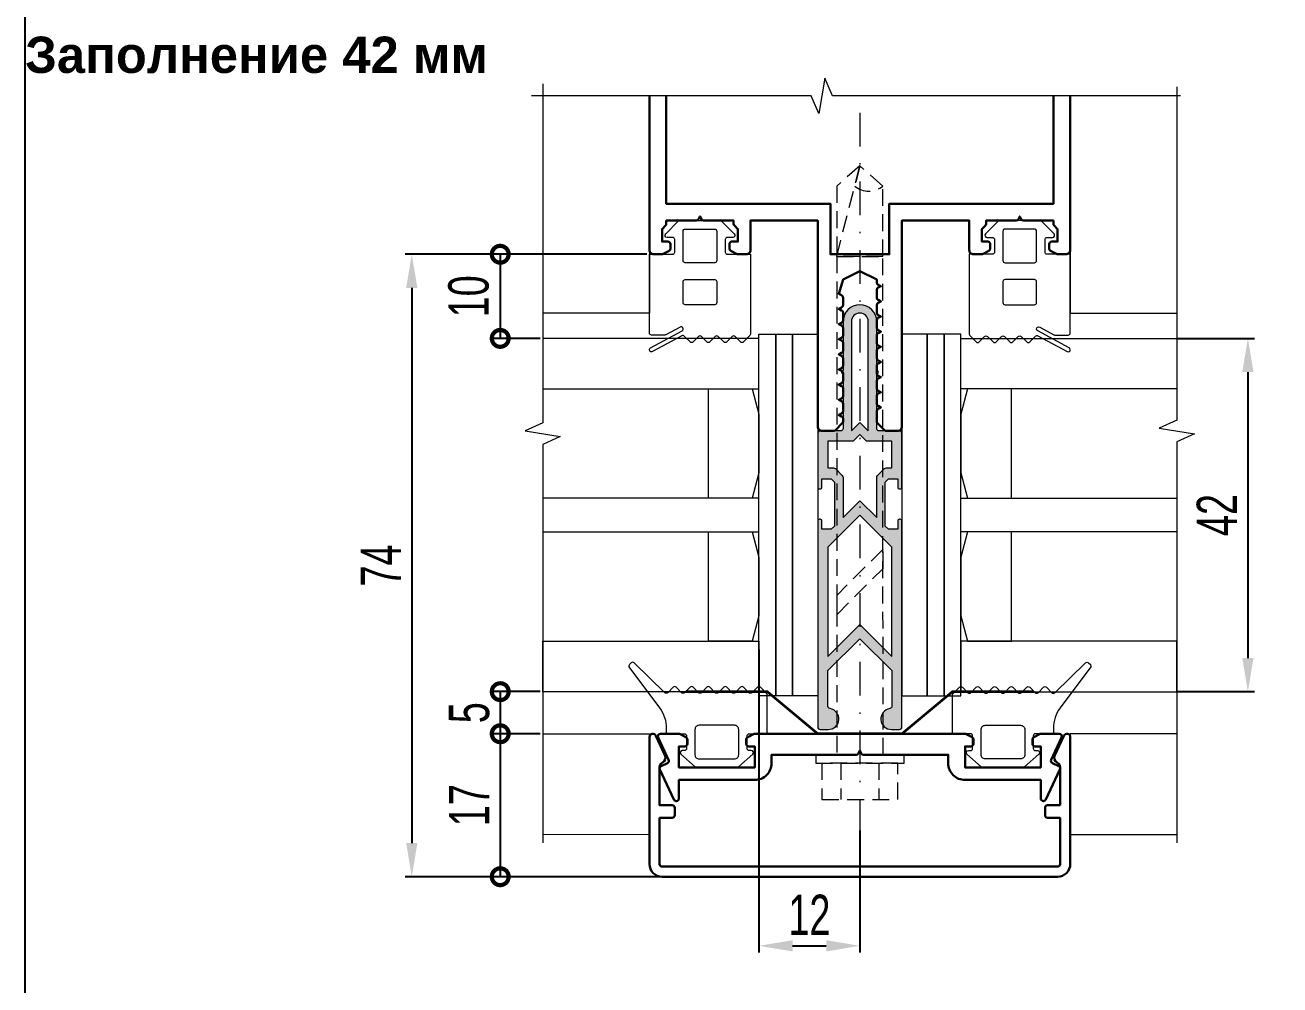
# Model space of a CAD drawing. Extents: x -37 to 8820, y -336 to 478.
# Drawn here: x 1280 to 1373.2, y 143.6 to 215 of the extents above; entities that cross this region are included whole.
import ezdxf

# ---------------------------------------------------------------- set-up
doc = ezdxf.new("R2010")
doc.units = 0
doc.header["$LTSCALE"] = 5
doc.linetypes.add('DASHDOT', pattern=[1, 0.5, -0.25, 0, -0.25])
doc.linetypes.add('HIDDEN', pattern=[0.375, 0.25, -0.125])
doc.layers.get('0').update_dxf_attribs({"linetype": 'CONTINUOUS', "lineweight": 30})
doc.layers.get('DEFPOINTS').update_dxf_attribs({"linetype": 'CONTINUOUS'})
for name, color, linetype, lineweight in [('1', 6, 'DASHDOT', 13), ('2', 3, 'HIDDEN', 13), ('Dimentions', 5, 'CONTINUOUS', 15), ('Glass', 5, 'CONTINUOUS', 20), ('Герлен', 7, 'CONTINUOUS', 60), ('Зигзаг', 1, 'CONTINUOUS', 15), ('Конструкции', 252, 'CONTINUOUS', 20), ('Подкладки', 1, 'CONTINUOUS', 20), ('Текстовый', 7, 'CONTINUOUS', 9), ('Уплотнители', 1, 'CONTINUOUS', 20), ('Штриховка', 1, 'CONTINUOUS', 5)]:
    doc.layers.add(name, color=color, linetype=linetype, lineweight=lineweight)
doc.layers.add('Скрытые', color=14, linetype='CONTINUOUS', plot=False)
doc.styles.add('3', font='RUSS.SHX', dxfattribs={"width": 0.7, "height": 3})
doc.styles.add('Каталожный', font='arial.ttf', dxfattribs={"height": 2.5})
doc.dimstyles.new('MX1_6', dxfattribs={"dimtxt": 3, "dimasz": 2.5, "dimexe": 0.5, "dimexo": 0, "dimgap": 0.8, "dimtad": 1, "dimlfac": 1.6, "dimdsep": 46, "dimtxsty": '3', "dimcen": 0, "dimclrd": 256, "dimclre": 256, "dimclrt": 256, "dimaunit": 1, "dimadec": 0, "dimazin": 0, "dimtfac": 1, "dimtmove": 0, "dimatfit": 1, "dimfxl": 1, "dimtvp": 1, "dimtolj": 1, "dimtzin": 0, "dimarcsym": 0})

# ---------------------------------------------------------------- blocks, each defined once
blk = doc.blocks.new('45313-2')
blk.add_lwpolyline([(-12.43, 0, -0.116434), (-12.56, 0.03), (-13.33, 0.42, -0.284079), (-13.5, 0.69), (-13.5, 1.2, -0.414214), (-13.2, 1.5), (-12.5, 1.5), (-12.5, 4), (-21.5, 4), (-21.5, 1.5), (-20.8, 1.5, -0.414214), (-20.5, 1.2), (-20.5, 0.69, -0.284079), (-20.67, 0.42), (-21.44, 0.03, -0.116434), (-21.57, 0), (-23.7, 0, -0.548619), (-23.97, 0.43), (-22.73, 3.1, 0.414214), (-22.87, 3.5), (-23.63, 3.85, -0.414214), (-23.77, 4.25), (-22.1, 7.83, -0.291473), (-21.83, 8), (-21.8, 8, -0.414214), (-21.5, 7.7), (-21.5, 5.5), (-12.5, 5.5, -0.414214), (-10.5, 3.5), (-10.5, 2.5), (-0.44, 2.5, -0.284079), (-0.17, 2.33), (0, 2), (0.17, 2.33, -0.284079), (0.44, 2.5), (10.5, 2.5), (10.5, 3.5, -0.414214), (12.5, 5.5), (21.5, 5.5), (21.5, 7.7, -0.414214), (21.8, 8), (21.83, 8, -0.291473), (22.1, 7.83), (23.77, 4.25, -0.414214), (23.63, 3.85), (22.87, 3.5, 0.414214), (22.73, 3.1), (23.97, 0.43, -0.548619), (23.7, 0), (21.57, 0, -0.116434), (21.44, 0.03), (20.67, 0.42, -0.284079), (20.5, 0.69), (20.5, 1.2, -0.414214), (20.8, 1.5), (21.5, 1.5), (21.5, 4), (12.5, 4), (12.5, 1.5), (13.2, 1.5, -0.414214), (13.5, 1.2), (13.5, 0.69, -0.284079), (13.33, 0.42), (12.56, 0.03, -0.116434), (12.43, 0)], format="xyb", close=True)
blk = doc.blocks.new('*D692')
at = {"layer": 'DEFPOINTS', "color": 0, "linetype": 'Continuous', "transparency": 16777216}
for p in [(1365.541, 191.673), (1365.541, 165.423), (1370.813, 165.423)]:
    blk.add_point(p, dxfattribs=at)
at = {"layer": 'Dimentions', "linetype": 'Continuous', "lineweight": -2, "transparency": 16777216}
for p, q in [((1365.541, 191.673), (1371.313, 191.673)), ((1370.813, 189.173), (1370.813, 167.923)), ((1365.541, 165.423), (1371.313, 165.423))]:
    blk.add_line(p, q, dxfattribs=at)
at = {"layer": 'Dimentions', "linetype": 'Continuous', "transparency": 16777216}
for points in [[(1370.396, 189.173), (1371.23, 189.173), (1370.813, 191.673)], [(1370.396, 167.923), (1371.23, 167.923), (1370.813, 165.423)]]:
    blk.add_solid(points, dxfattribs=at)
at = {"layer": 'Dimentions', "linetype": 'Continuous', "transparency": 16777216, "insert": (1368.513, 178.548), "char_height": 3, "attachment_point": 5, "rotation": 90, "style": '3'}
blk.add_mtext('\\A1;42', dxfattribs=at)
blk = doc.blocks.new('_DotSmall')
at = {"color": 0, "linetype": 'ByBlock', "const_width": 0.5}
blk.add_lwpolyline([(-0.0625, 0, 1), (0.0625, 0, 1)], format="xyb", close=True, dxfattribs=at)
blk = doc.blocks.new('*D693')
at = {"layer": 'DEFPOINTS', "color": 0, "linetype": 'Continuous', "transparency": 16777216}
for p in [(1318.257, 165.423), (1315.287, 162.295), (1318.257, 162.295)]:
    blk.add_point(p, dxfattribs=at)
at = {"layer": 'Dimentions', "linetype": 'Continuous', "lineweight": -2, "transparency": 16777216}
for p, q in [((1318.257, 165.423), (1314.787, 165.423)), ((1315.287, 165.423), (1315.287, 162.295)), ((1318.257, 162.295), (1314.787, 162.295))]:
    blk.add_line(p, q, dxfattribs=at)
at = {"layer": 'Dimentions', "linetype": 'Continuous', "lineweight": -2, "transparency": 16777216, "xscale": 2.5, "yscale": 2.5, "zscale": 2.5}
for p, rotation in [((1315.287, 165.423), 90), ((1315.287, 162.295), 270)]:
    blk.add_blockref('_DotSmall', p, dxfattribs=dict(at, rotation=rotation))
at = {"layer": 'Dimentions', "linetype": 'Continuous', "transparency": 16777216, "insert": (1312.987, 163.859), "char_height": 3, "attachment_point": 5, "rotation": 90, "style": '3'}
blk.add_mtext('\\A1;5', dxfattribs=at)
blk = doc.blocks.new('*D694')
at = {"layer": 'DEFPOINTS', "color": 0, "linetype": 'Continuous', "transparency": 16777216}
for p in [(1318.257, 162.295), (1315.287, 151.673), (1328.246, 151.673)]:
    blk.add_point(p, dxfattribs=at)
at = {"layer": 'Dimentions', "linetype": 'Continuous', "lineweight": -2, "transparency": 16777216}
for p, q in [((1318.257, 162.295), (1314.787, 162.295)), ((1315.287, 162.295), (1315.287, 151.673)), ((1328.246, 151.673), (1314.787, 151.673))]:
    blk.add_line(p, q, dxfattribs=at)
at = {"layer": 'Dimentions', "linetype": 'Continuous', "lineweight": -2, "transparency": 16777216, "xscale": 2.5, "yscale": 2.5, "zscale": 2.5}
for p, rotation in [((1315.287, 162.295), 90), ((1315.287, 151.673), 270)]:
    blk.add_blockref('_DotSmall', p, dxfattribs=dict(at, rotation=rotation))
at = {"layer": 'Dimentions', "linetype": 'Continuous', "transparency": 16777216, "insert": (1312.987, 156.984), "char_height": 3, "attachment_point": 5, "rotation": 90, "style": '3'}
blk.add_mtext('\\A1;17', dxfattribs=at)
blk = doc.blocks.new('*D695')
at = {"layer": 'DEFPOINTS', "color": 0, "linetype": 'Continuous', "transparency": 16777216}
for p in [(1326.177, 197.923), (1315.287, 191.673), (1318.257, 191.673)]:
    blk.add_point(p, dxfattribs=at)
at = {"layer": 'Dimentions', "linetype": 'Continuous', "lineweight": -2, "transparency": 16777216}
for p, q in [((1326.177, 197.923), (1314.787, 197.923)), ((1315.287, 197.923), (1315.287, 191.673)), ((1318.257, 191.673), (1314.787, 191.673))]:
    blk.add_line(p, q, dxfattribs=at)
at = {"layer": 'Dimentions', "linetype": 'Continuous', "lineweight": -2, "transparency": 16777216, "xscale": 2.5, "yscale": 2.5, "zscale": 2.5}
for p, rotation in [((1315.287, 197.923), 90), ((1315.287, 191.673), 270)]:
    blk.add_blockref('_DotSmall', p, dxfattribs=dict(at, rotation=rotation))
at = {"layer": 'Dimentions', "linetype": 'Continuous', "transparency": 16777216, "insert": (1312.945, 194.798), "char_height": 3, "attachment_point": 5, "rotation": 90, "style": '3'}
blk.add_mtext('\\A1;10', dxfattribs=at)
blk = doc.blocks.new('*D696')
at = {"layer": 'DEFPOINTS', "color": 0, "linetype": 'Continuous', "transparency": 16777216}
for p in [(1318.451, 197.923), (1308.717, 151.673), (1320.124, 151.673)]:
    blk.add_point(p, dxfattribs=at)
at = {"layer": 'Dimentions', "linetype": 'Continuous', "lineweight": -2, "transparency": 16777216}
for p, q in [((1318.451, 197.923), (1308.217, 197.923)), ((1308.717, 195.423), (1308.717, 154.173)), ((1320.124, 151.673), (1308.217, 151.673))]:
    blk.add_line(p, q, dxfattribs=at)
at = {"layer": 'Dimentions', "linetype": 'Continuous', "transparency": 16777216}
for points in [[(1308.301, 195.423), (1309.134, 195.423), (1308.717, 197.923)], [(1308.301, 154.173), (1309.134, 154.173), (1308.717, 151.673)]]:
    blk.add_solid(points, dxfattribs=at)
at = {"layer": 'Dimentions', "linetype": 'Continuous', "transparency": 16777216, "insert": (1306.417, 174.798), "char_height": 3, "attachment_point": 5, "rotation": 90, "style": '3'}
blk.add_mtext('\\A1;74', dxfattribs=at)
blk = doc.blocks.new('*D729')
at = {"layer": 'DEFPOINTS', "color": 0, "linetype": 'Continuous', "transparency": 16777216}
for p in [(1334.496, 168.548), (1341.996, 155.116), (1341.996, 146.538)]:
    blk.add_point(p, dxfattribs=at)
at = {"layer": 'Dimentions', "linetype": 'Continuous', "lineweight": -2, "transparency": 16777216}
for p, q in [((1334.496, 168.548), (1334.496, 146.038)), ((1341.996, 155.116), (1341.996, 146.038)), ((1336.996, 146.538), (1339.496, 146.538))]:
    blk.add_line(p, q, dxfattribs=at)
at = {"layer": 'Dimentions', "linetype": 'Continuous', "transparency": 16777216}
for points in [[(1336.996, 146.954), (1336.996, 146.121), (1334.496, 146.538)], [(1339.496, 146.954), (1339.496, 146.121), (1341.996, 146.538)]]:
    blk.add_solid(points, dxfattribs=at)
at = {"layer": 'Dimentions', "linetype": 'Continuous', "transparency": 16777216, "insert": (1338.246, 148.838), "char_height": 3, "attachment_point": 5, "style": '3'}
blk.add_mtext('\\A1;12', dxfattribs=at)

msp = doc.modelspace()

# ---------------------------------------------------------------- hatches: boundary and pattern name
at = {"layer": 'Штриховка'}
h = msp.add_hatch(color=256, dxfattribs=at)
edge = h.paths.add_edge_path(flags=16)
edge.add_line((1341.9958, 185.4227), (1342.6208, 184.7977))
edge.add_line((1342.6208, 184.7977), (1342.6208, 192.9227))
edge.add_arc((1341.9958, 192.9227), 0.625, 0, 180)
edge.add_line((1341.3708, 192.9227), (1341.3708, 184.7977))
edge.add_line((1341.3708, 184.7977), (1341.9958, 185.4227))
edge = h.paths.add_edge_path(flags=16)
edge.add_line((1339.6208, 184.0477), (1339.6208, 182.0477))
edge.add_line((1339.6208, 182.0477), (1340.045, 182.0477))
edge.add_arc((1340.045, 181.8602), 0.1875, 45, 90, ccw=False)
edge.add_line((1340.1776, 181.9928), (1340.6909, 181.4795))
edge.add_arc((1340.5583, 181.3469), 0.1875, 0, 45, ccw=False)
edge.add_line((1340.7458, 181.3469), (1340.7458, 178.3566))
edge.add_line((1340.7458, 178.3566), (1341.9958, 179.6066))
edge.add_line((1341.9958, 179.6066), (1343.2458, 178.3566))
edge.add_line((1343.2458, 178.3566), (1343.2458, 181.3469))
edge.add_arc((1343.4333, 181.3469), 0.1875, 135, 180, ccw=False)
edge.add_line((1343.3007, 181.4795), (1343.8141, 181.9928))
edge.add_arc((1343.9466, 181.8602), 0.1875, 90, 135, ccw=False)
edge.add_line((1343.9466, 182.0477), (1344.3708, 182.0477))
edge.add_line((1344.3708, 182.0477), (1344.3708, 184.0477))
edge.add_line((1344.3708, 184.0477), (1342.4869, 184.0477))
edge.add_line((1342.4869, 184.0477), (1341.9958, 184.5389))
edge.add_line((1341.9958, 184.5389), (1341.5047, 184.0477))
edge.add_line((1341.5047, 184.0477), (1339.6208, 184.0477))
edge = h.paths.add_edge_path()
edge.add_arc((1338.9958, 180.6102), 0.125, 180, 270)
edge.add_line((1338.9958, 180.4852), (1339.0583, 180.4852))
edge.add_arc((1339.0583, 180.6102), 0.125, 270, 360)
edge.add_line((1339.1833, 180.6102), (1339.1833, 181.2352))
edge.add_line((1339.1833, 181.2352), (1339.8745, 181.2352))
edge.add_line((1339.8745, 181.2352), (1340.1208, 180.9889))
edge.add_line((1340.1208, 180.9889), (1340.1208, 177.7316))
edge.add_line((1340.1208, 177.7316), (1339.8745, 177.4852))
edge.add_line((1339.8745, 177.4852), (1339.1833, 177.4852))
edge.add_line((1339.1833, 177.4852), (1339.1833, 178.1102))
edge.add_arc((1339.0583, 178.1102), 0.125, 0, 90)
edge.add_line((1339.0583, 178.2352), (1338.9958, 178.2352))
edge.add_arc((1338.9958, 178.1102), 0.125, 90, 180)
edge.add_line((1338.8708, 178.1102), (1338.8708, 162.7977))
edge.add_arc((1339.0583, 162.7977), 0.1875, 180, 270)
edge.add_line((1339.0583, 162.6102), (1339.6521, 162.6102))
edge.add_arc((1339.6521, 163.3915), 0.7812, 270, 440.718201)
edge.add_arc((1339.8083, 164.3476), 0.1875, 180, 260.718201, ccw=False)
edge.add_line((1339.6208, 164.3476), (1339.6208, 166.9852))
edge.add_line((1339.6208, 166.9852), (1341.9958, 169.3602))
edge.add_line((1341.9958, 169.3602), (1344.3708, 166.9852))
edge.add_line((1344.3708, 166.9852), (1344.3708, 164.3476))
edge.add_arc((1344.1833, 164.3476), 0.1875, -80.718201, 0, ccw=False)
edge.add_arc((1344.3396, 163.3915), 0.7812, 99.281799, 270)
edge.add_line((1344.3396, 162.6102), (1344.9333, 162.6102))
edge.add_arc((1344.9333, 162.7977), 0.1875, 270, 360)
edge.add_line((1345.1208, 162.7977), (1345.1208, 178.1102))
edge.add_arc((1344.9958, 178.1102), 0.125, 0, 90)
edge.add_line((1344.9958, 178.2352), (1344.9333, 178.2352))
edge.add_arc((1344.9333, 178.1102), 0.125, 90, 180)
edge.add_line((1344.8083, 178.1102), (1344.8083, 177.4852))
edge.add_line((1344.8083, 177.4852), (1344.1171, 177.4852))
edge.add_line((1344.1171, 177.4852), (1343.8708, 177.7316))
edge.add_line((1343.8708, 177.7316), (1343.8708, 180.9889))
edge.add_line((1343.8708, 180.9889), (1344.1171, 181.2352))
edge.add_line((1344.1171, 181.2352), (1344.8083, 181.2352))
edge.add_line((1344.8083, 181.2352), (1344.8083, 180.6102))
edge.add_arc((1344.9333, 180.6102), 0.125, 180, 270)
edge.add_line((1344.9333, 180.4852), (1344.9958, 180.4852))
edge.add_arc((1344.9958, 180.6102), 0.125, 270, 360)
edge.add_line((1345.1208, 180.6102), (1345.1208, 184.6102))
edge.add_arc((1344.9333, 184.6102), 0.1875, 360, 450)
edge.add_line((1344.9333, 184.7977), (1343.4333, 184.7977))
edge.add_arc((1343.4333, 184.9852), 0.1875, 180, 270, ccw=False)
edge.add_line((1343.2458, 184.9852), (1343.2458, 189.0477))
edge.add_arc((1343.2458, 189.1727), 0.125, 270, 450)
edge.add_line((1343.2458, 189.2977), (1343.2458, 192.9227))
edge.add_arc((1341.9958, 192.9227), 1.25, 0, 180)
edge.add_line((1340.7458, 192.9227), (1340.7458, 189.2977))
edge.add_arc((1340.7458, 189.1727), 0.125, 90, 270)
edge.add_line((1340.7458, 189.0477), (1340.7458, 184.9852))
edge.add_arc((1340.5583, 184.9852), 0.1875, -90, 0, ccw=False)
edge.add_line((1340.5583, 184.7977), (1339.0583, 184.7977))
edge.add_arc((1339.0583, 184.6102), 0.1875, 90, 180)
edge.add_line((1338.8708, 184.6102), (1338.8708, 180.6102))
h.paths.add_polyline_path([(1339.6208, 168.0459), (1341.9958, 170.4209), (1344.3708, 168.0459), (1344.3708, 176.1709), (1341.9958, 178.5459), (1339.6208, 176.1709)], flags=16)

# ---------------------------------------------------------------- linework, layer by layer
msp.add_lwpolyline([(1326.3708, 209.6866), (1326.3708, 198.2352, 0.4142136), (1326.6833, 197.9227), (1327.2641, 197.9227, 0.1164338), (1327.3479, 197.9425), (1327.8297, 198.1834, 0.284079), (1327.9333, 198.3511), (1327.9333, 198.6727, 0.4142136), (1327.7458, 198.8602), (1327.3083, 198.8602), (1327.3083, 199.7977), (1327.5659, 200.0553, 0.1989124), (1327.6208, 200.1879), (1327.6208, 200.4227), (1329.8487, 200.4227, 0.284079), (1330.0164, 200.5264), (1330.1208, 200.7352), (1330.2252, 200.5264, 0.284079), (1330.3929, 200.4227), (1332.6208, 200.4227), (1332.6208, 200.1879, 0.1989124), (1332.6757, 200.0553), (1332.9333, 199.7977), (1332.9333, 198.8602), (1332.4958, 198.8602, 0.4142136), (1332.3083, 198.6727), (1332.3083, 198.3511, 0.284079), (1332.412, 198.1834), (1332.8937, 197.9425, 0.1164338), (1332.9776, 197.9227), (1333.5583, 197.9227, 0.4142136), (1333.8708, 198.2352), (1333.8708, 200.4227), (1338.8708, 200.4227), (1338.8708, 185.1102, 0.4142136), (1339.1833, 184.7977), (1340.0431, 184.7977, 0.1989124), (1340.1757, 184.8527), (1340.6909, 185.3678, 0.1989124), (1340.7458, 185.5004), (1340.7458, 185.7131, 0.284079), (1340.6422, 185.8808), (1340.4333, 185.9852), (1340.6422, 186.0897, 0.284079), (1340.7458, 186.2574), (1340.7458, 186.8381, 0.284079), (1340.6422, 187.0058), (1340.4333, 187.1102), (1340.6422, 187.2147, 0.284079), (1340.7458, 187.3824), (1340.7458, 187.9631, 0.284079), (1340.6422, 188.1308), (1340.4333, 188.2352), (1340.6422, 188.3397, 0.284079), (1340.7458, 188.5074), (1340.7458, 189.0881, 0.284079), (1340.6422, 189.2558), (1340.4333, 189.3602), (1340.6422, 189.4647, 0.284079), (1340.7458, 189.6324), (1340.7458, 190.2131, 0.284079), (1340.6422, 190.3808), (1340.4333, 190.4852), (1340.6422, 190.5897, 0.284079), (1340.7458, 190.7574), (1340.7458, 191.3381, 0.284079), (1340.6422, 191.5058), (1340.4333, 191.6102), (1340.6422, 191.7147, 0.284079), (1340.7458, 191.8824), (1340.7458, 192.4631, 0.284079), (1340.6422, 192.6308), (1340.4333, 192.7352), (1340.6422, 192.8397, 0.284079), (1340.7458, 193.0074), (1340.7458, 193.5881, 0.284079), (1340.6422, 193.7558), (1340.4333, 193.8602), (1340.6422, 193.9647, 0.284079), (1340.7458, 194.1324), (1340.7458, 194.7131, 0.284079), (1340.6422, 194.8808), (1340.4333, 194.9852), (1340.7458, 196.0477), (1341.9958, 196.6727), (1343.2458, 196.0477), (1343.2458, 195.8199, 0.284079), (1343.3495, 195.6522), (1343.5583, 195.5477), (1343.3495, 195.4433, 0.284079), (1343.2458, 195.2756), (1343.2458, 194.6949, 0.284079), (1343.3495, 194.5272), (1343.5583, 194.4227), (1343.3495, 194.3183, 0.284079), (1343.2458, 194.1506), (1343.2458, 193.5699, 0.284079), (1343.3495, 193.4022), (1343.5583, 193.2977), (1343.3495, 193.1933, 0.284079), (1343.2458, 193.0256), (1343.2458, 192.4449, 0.284079), (1343.3495, 192.2772), (1343.5583, 192.1727), (1343.3495, 192.0683, 0.284079), (1343.2458, 191.9006), (1343.2458, 191.3199, 0.284079), (1343.3495, 191.1522), (1343.5583, 191.0477), (1343.3495, 190.9433, 0.284079), (1343.2458, 190.7756), (1343.2458, 190.1949, 0.284079), (1343.3495, 190.0272), (1343.5583, 189.9227), (1343.3495, 189.8183, 0.284079), (1343.2458, 189.6506), (1343.2458, 189.0699, 0.284079), (1343.3495, 188.9022), (1343.5583, 188.7977), (1343.3495, 188.6933, 0.284079), (1343.2458, 188.5256), (1343.2458, 187.9449, 0.284079), (1343.3495, 187.7772), (1343.5583, 187.6727), (1343.3495, 187.5683, 0.284079), (1343.2458, 187.4006), (1343.2458, 186.8199, 0.284079), (1343.3495, 186.6522), (1343.5583, 186.5477), (1343.3495, 186.4433, 0.284079), (1343.2458, 186.2756), (1343.2458, 185.5004, 0.1989124), (1343.3007, 185.3678), (1343.8159, 184.8527, 0.1989124), (1343.9485, 184.7977), (1344.8083, 184.7977, 0.4142136), (1345.1208, 185.1102), (1345.1208, 200.4227), (1350.1208, 200.4227), (1350.1208, 198.2352, 0.4142136), (1350.4333, 197.9227), (1351.0141, 197.9227, 0.1164338), (1351.0979, 197.9425), (1351.5797, 198.1834, 0.284079), (1351.6833, 198.3511), (1351.6833, 198.6727, 0.4142136), (1351.4958, 198.8602), (1351.0583, 198.8602), (1351.0583, 199.7977), (1351.3159, 200.0553, 0.1989124), (1351.3708, 200.1879), (1351.3708, 200.4227), (1353.5987, 200.4227, 0.284079), (1353.7664, 200.5264), (1353.8708, 200.7352), (1353.9752, 200.5264, 0.284079), (1354.1429, 200.4227), (1356.3708, 200.4227), (1356.3708, 200.1879, 0.1989124), (1356.4257, 200.0553), (1356.6833, 199.7977), (1356.6833, 198.8602), (1356.2458, 198.8602, 0.4142136), (1356.0583, 198.6727), (1356.0583, 198.3511, 0.284079), (1356.162, 198.1834), (1356.6437, 197.9425, 0.1164338), (1356.7276, 197.9227), (1357.3083, 197.9227, 0.4142136), (1357.6208, 198.2352), (1357.6208, 209.6866)], format="xyb")
msp.add_lwpolyline([(1327.6208, 209.6866), (1327.6208, 201.6727), (1339.8083, 201.6727), (1339.8083, 197.9227), (1344.1833, 197.9227), (1344.1833, 201.6727), (1356.3708, 201.6727), (1356.3708, 209.6866)])
msp.add_lwpolyline([(1356.8708, 156.9852), (1356.8708, 159.811, 0.2797393), (1356.6689, 160.1437, -0.4015594), (1356.4743, 160.7167), (1357.1442, 162.1534, -0.8025849), (1357.6208, 162.0477), (1357.6208, 152.6102, -0.4142136), (1356.6833, 151.6727), (1327.3083, 151.6727, -0.4142136), (1326.3708, 152.6102), (1326.3708, 162.0477, -0.8025849), (1326.8474, 162.1534), (1327.5173, 160.7167, -0.4015594), (1327.3227, 160.1437, 0.2797393), (1327.1208, 159.811), (1327.1208, 156.9852), (1328.0583, 156.9852, -0.4142136), (1328.2458, 156.7977), (1328.2458, 156.2352, -0.4142136), (1328.0583, 156.0477), (1327.1208, 156.0477), (1327.1208, 152.6102, 0.4142136), (1327.3083, 152.4227), (1356.6833, 152.4227, 0.4142136), (1356.8708, 152.6102), (1356.8708, 156.0477), (1355.9333, 156.0477, -0.4142136), (1355.7458, 156.2352), (1355.7458, 156.7977, -0.4142136), (1355.9333, 156.9852)], format="xyb", close=True)
at = {"layer": '1'}
msp.add_line((1341.9958, 208.4366), (1341.9958, 151.6727), dxfattribs=at)
at = {"layer": '2'}
for p, q in [((1340.5896, 160.1102), (1340.5896, 157.4227)), ((1343.4021, 160.1102), (1343.4021, 157.4227))]:
    msp.add_line(p, q, dxfattribs=at)
msp.add_lwpolyline([(1343.7106, 197.7691), (1343.7106, 202.9941), (1341.9938, 204.4869), (1340.2771, 202.9941), (1340.2771, 197.7691), (1343.7106, 197.7691)], dxfattribs=at)
msp.add_lwpolyline([(1340.2771, 197.7691), (1341.9938, 204.4869), (1341.6123, 202.9941, 0.3633079), (1343.7106, 202.9941)], format="xyb", dxfattribs=at)
for points in [[(1343.7146, 160.7352), (1343.7106, 197.7691), (1341.9958, 197.7691), (1340.2771, 197.7691), (1340.2771, 160.7352)], [(1340.2771, 171.1431), (1343.7146, 174.5806), (1343.7146, 176.0129), (1340.2771, 172.5754)], [(1345.2771, 160.1102), (1345.2771, 160.7352), (1338.7146, 160.7352), (1338.7146, 160.1102)], [(1344.8083, 160.1102), (1339.1833, 160.1102), (1339.1833, 157.4227), (1344.8083, 157.4227)]]:
    msp.add_lwpolyline(points, close=True, dxfattribs=at)
at = {"layer": 'Glass'}
for points in [[(1318.4507, 187.9227), (1334.4958, 187.9227), (1334.4958, 191.6727), (1318.4507, 191.6727)], [(1365.5409, 187.9227), (1349.4958, 187.9227), (1349.4958, 191.6727), (1365.5409, 191.6727)], [(1333.9934, 179.7977), (1330.7458, 179.7977), (1330.7458, 187.9227), (1333.9934, 187.9227), (1334.4958, 186.0477), (1334.4958, 181.6727)], [(1349.9982, 179.7977), (1353.2458, 179.7977), (1353.2458, 187.9227), (1349.9982, 187.9227), (1349.4958, 186.0477), (1349.4958, 181.6727)], [(1318.4507, 177.2977), (1334.4958, 177.2977), (1334.4958, 179.7977), (1318.4507, 179.7977)], [(1365.5409, 177.2977), (1349.4958, 177.2977), (1349.4958, 179.7977), (1365.5409, 179.7977)], [(1333.9934, 169.1727), (1330.7458, 169.1727), (1330.7458, 177.2977), (1333.9934, 177.2977), (1334.4958, 175.4227), (1334.4958, 171.0477)], [(1349.9982, 169.1727), (1353.2458, 169.1727), (1353.2458, 177.2977), (1349.9982, 177.2977), (1349.4958, 175.4227), (1349.4958, 171.0477)], [(1318.4507, 169.1727), (1334.4958, 169.1727), (1334.4958, 165.4227), (1318.4507, 165.4227)], [(1365.5409, 169.1727), (1349.4958, 169.1727), (1349.4958, 165.4227), (1365.5409, 165.4227)]]:
    msp.add_lwpolyline(points, close=True, dxfattribs=at)
at = {"layer": 'Герлен', "ltscale": 2, "const_width": 0.1875}
msp.add_lwpolyline([(1354.9333, 165.4227), (1348.8708, 165.4227), (1345.1208, 162.2977), (1338.8708, 162.2977), (1335.1208, 165.4227), (1329.0583, 165.4227)], dxfattribs=at)
at = {"layer": 'Зигзаг'}
for points in [[(1365.8091, 209.6866), (1339.9714, 209.6866), (1339.3905, 211.0045), (1338.9549, 208.3918), (1338.3724, 209.6866), (1317.6168, 209.6866)], [(1318.4507, 210.5777), (1318.4507, 185.388), (1317.1328, 184.8072), (1319.7455, 184.3715), (1318.4507, 183.789), (1318.4507, 154.1798)], [(1365.5409, 210.3682), (1365.5409, 185.5951), (1364.223, 185.0142), (1366.8357, 184.5786), (1365.5409, 183.9961), (1365.5409, 154.1798)]]:
    msp.add_lwpolyline(points, dxfattribs=at)
at = {"layer": 'Конструкции'}
for points in [[(1326.3708, 209.6866), (1326.3708, 193.5477), (1318.4507, 193.5449)], [(1357.6208, 209.6866), (1357.6208, 193.5477), (1365.5409, 193.5477)], [(1318.4507, 162.2949), (1326.3708, 162.2977), (1326.3708, 154.7977), (1318.4507, 154.7949)], [(1365.5409, 162.2977), (1357.6208, 162.2977), (1357.6208, 154.7977), (1365.5409, 154.7977)]]:
    msp.add_lwpolyline(points, dxfattribs=at)
at = {"layer": 'Подкладки'}
for points in [[(1334.4958, 191.9852), (1335.7458, 191.9852), (1335.7458, 165.1102), (1334.4958, 165.1102)], [(1335.7458, 191.9852), (1336.9958, 191.9852), (1336.9958, 165.1102), (1335.7458, 165.1102)], [(1336.9958, 191.9852), (1338.8708, 191.9852), (1338.8708, 165.1102), (1336.9958, 165.1102)], [(1346.9958, 191.9852), (1345.1208, 191.9852), (1345.1208, 165.1102), (1346.9958, 165.1102)], [(1348.2458, 191.9852), (1346.9958, 191.9852), (1346.9958, 165.1102), (1348.2458, 165.1102)], [(1349.4958, 191.9852), (1348.2458, 191.9852), (1348.2458, 165.1102), (1349.4958, 165.1102)]]:
    msp.add_lwpolyline(points, close=True, dxfattribs=at)
at = {"layer": 'Скрытые', "linetype": 'Continuous'}
msp.add_lwpolyline([(1280, 10), (1280, 287), (1445, 287), (1445, 10)], close=True, dxfattribs=at)
at = {"layer": 'Уплотнители'}
for points in [[(1328.6401, 192.5086), (1327.595, 191.9416, -0.1249127), (1327.5205, 191.9227), (1326.5271, 191.9227, -0.4142136), (1326.3708, 192.079), (1326.3708, 197.9227), (1328.0896, 197.9227, 0.4142136), (1328.2458, 198.079), (1328.2458, 199.0165, 0.4142136), (1328.0896, 199.1727), (1327.6833, 199.1727, -0.6685867), (1327.573, 199.4396), (1328.5126, 200.3771, -0.1986192), (1328.6229, 200.4227), (1331.6187, 200.4227, -0.1986192), (1331.7291, 200.3771), (1332.6687, 199.4396, -0.6685867), (1332.5583, 199.1727), (1332.1521, 199.1727, 0.4142136), (1331.9958, 199.0165), (1331.9958, 198.079, 0.4142136), (1332.1521, 197.9227), (1333.8708, 197.9227), (1333.8708, 191.9875, -0.1989124), (1333.825, 191.877), (1333.3563, 191.4082, -0.4142136), (1333.1353, 191.4082), (1332.7313, 191.8123, 0.4142136), (1332.5103, 191.8123), (1332.1063, 191.4082, -0.4142136), (1331.8853, 191.4082), (1331.4813, 191.8123, 0.4142136), (1331.2603, 191.8123), (1330.8563, 191.4082, -0.4142136), (1330.6353, 191.4082), (1330.2313, 191.8123, 0.4142136), (1330.0103, 191.8123), (1329.6063, 191.4082, -0.4142136), (1329.3853, 191.4082), (1328.9533, 191.8403, 0.3320761), (1328.7683, 191.8671), (1326.6016, 190.6916, -1), (1326.4526, 190.9663), (1328.7891, 192.2339, 1)], [(1355.3516, 192.5086), (1356.3966, 191.9416, 0.1249127), (1356.4711, 191.9227), (1357.4646, 191.9227, 0.4142136), (1357.6208, 192.079), (1357.6208, 197.9227), (1355.9021, 197.9227, -0.4142136), (1355.7458, 198.079), (1355.7458, 199.0165, -0.4142136), (1355.9021, 199.1727), (1356.3083, 199.1727, 0.6685867), (1356.4187, 199.4396), (1355.4791, 200.3771, 0.1986192), (1355.3687, 200.4227), (1352.3729, 200.4227, 0.1986192), (1352.2626, 200.3771), (1351.323, 199.4396, 0.6685867), (1351.4333, 199.1727), (1351.8396, 199.1727, -0.4142136), (1351.9958, 199.0165), (1351.9958, 198.079, -0.4142136), (1351.8396, 197.9227), (1350.1208, 197.9227), (1350.1208, 191.9875, 0.1989124), (1350.1666, 191.877), (1350.6353, 191.4082, 0.4142136), (1350.8563, 191.4082), (1351.2603, 191.8123, -0.4142136), (1351.4813, 191.8123), (1351.8853, 191.4082, 0.4142136), (1352.1063, 191.4082), (1352.5103, 191.8123, -0.4142136), (1352.7313, 191.8123), (1353.1353, 191.4082, 0.4142136), (1353.3563, 191.4082), (1353.7603, 191.8123, -0.4142136), (1353.9813, 191.8123), (1354.3853, 191.4082, 0.4142136), (1354.6063, 191.4082), (1355.0383, 191.8403, -0.3320761), (1355.2233, 191.8671), (1357.3901, 190.6916, 1), (1357.5391, 190.9663), (1355.2026, 192.2339, -1)], [(1329.0271, 199.7977), (1331.2146, 199.7977, -0.4142136), (1331.3708, 199.6415), (1331.3708, 197.454, -0.4142136), (1331.2146, 197.2977), (1329.0271, 197.2977, -0.4142136), (1328.8708, 197.454), (1328.8708, 199.6415, -0.4142136)], [(1354.9646, 199.7977), (1352.7771, 199.7977, 0.4142136), (1352.6208, 199.6415), (1352.6208, 197.454, 0.4142136), (1352.7771, 197.2977), (1354.9646, 197.2977, 0.4142136), (1355.1208, 197.454), (1355.1208, 199.6415, 0.4142136)], [(1329.0271, 196.0477), (1331.2146, 196.0477, -0.4142136), (1331.3708, 195.8915), (1331.3708, 194.329, -0.4142136), (1331.2146, 194.1727), (1329.0271, 194.1727, -0.4142136), (1328.8708, 194.329), (1328.8708, 195.8915, -0.4142136)], [(1354.9646, 196.0477), (1352.7771, 196.0477, 0.4142136), (1352.6208, 195.8915), (1352.6208, 194.329, 0.4142136), (1352.7771, 194.1727), (1354.9646, 194.1727, 0.4142136), (1355.1208, 194.329), (1355.1208, 195.8915, 0.4142136)], [(1338.8708, 180.6102, 0.4142136), (1338.9958, 180.4852), (1339.0583, 180.4852, 0.4142136), (1339.1833, 180.6102), (1339.1833, 181.2352), (1339.8745, 181.2352), (1340.1208, 180.9889), (1340.1208, 177.7316), (1339.8745, 177.4852), (1339.1833, 177.4852), (1339.1833, 178.1102, 0.4142136), (1339.0583, 178.2352), (1338.9958, 178.2352, 0.4142136), (1338.8708, 178.1102), (1338.8708, 162.7977, 0.4142136), (1339.0583, 162.6102), (1339.6521, 162.6102, 0.9221128), (1339.7781, 164.1625, -0.3675232), (1339.6208, 164.3476), (1339.6208, 166.9852), (1341.9958, 169.3602), (1344.3708, 166.9852), (1344.3708, 164.3476, -0.3675232), (1344.2136, 164.1625, 0.9221128), (1344.3396, 162.6102), (1344.9333, 162.6102, 0.4142136), (1345.1208, 162.7977), (1345.1208, 178.1102, 0.4142136), (1344.9958, 178.2352), (1344.9333, 178.2352, 0.4142136), (1344.8083, 178.1102), (1344.8083, 177.4852), (1344.1171, 177.4852), (1343.8708, 177.7316), (1343.8708, 180.9889), (1344.1171, 181.2352), (1344.8083, 181.2352), (1344.8083, 180.6102, 0.4142136), (1344.9333, 180.4852), (1344.9958, 180.4852, 0.4142136), (1345.1208, 180.6102), (1345.1208, 184.6102, 0.4142136), (1344.9333, 184.7977), (1343.4333, 184.7977, -0.4142136), (1343.2458, 184.9852), (1343.2458, 189.0477, 1), (1343.2458, 189.2977), (1343.2458, 192.9227, 1), (1340.7458, 192.9227), (1340.7458, 189.2977, 1), (1340.7458, 189.0477), (1340.7458, 184.9852, -0.4142136), (1340.5583, 184.7977), (1339.0583, 184.7977, 0.4142136), (1338.8708, 184.6102)], [(1341.9958, 185.4227), (1342.6208, 184.7977), (1342.6208, 192.9227, 1), (1341.3708, 192.9227), (1341.3708, 184.7977), (1341.9958, 185.4227)], [(1339.6208, 184.0477), (1339.6208, 182.0477), (1340.045, 182.0477, -0.1989124), (1340.1776, 181.9928), (1340.6909, 181.4795, -0.1989124), (1340.7458, 181.3469), (1340.7458, 178.3566), (1341.9958, 179.6066), (1343.2458, 178.3566), (1343.2458, 181.3469, -0.1989124), (1343.3007, 181.4795), (1343.8141, 181.9928, -0.1989124), (1343.9466, 182.0477), (1344.3708, 182.0477), (1344.3708, 184.0477), (1342.4869, 184.0477), (1341.9958, 184.5389), (1341.5047, 184.0477)], [(1333.7771, 161.0477, -0.4142136), (1333.6208, 161.204), (1333.6208, 162.1415, -0.4142136), (1333.7771, 162.2977), (1335.1208, 162.2977), (1335.1208, 165.1857, 0.1989124), (1335.0842, 165.2741), (1334.6063, 165.752, 0.4142136), (1334.3853, 165.752), (1333.9813, 165.3479, -0.4142136), (1333.7603, 165.3479), (1333.3563, 165.752, 0.4142136), (1333.1353, 165.752), (1332.7313, 165.3479, -0.4142136), (1332.5103, 165.3479), (1332.1063, 165.752, 0.4142136), (1331.8853, 165.752), (1331.4813, 165.3479, -0.4142136), (1331.2603, 165.3479), (1330.8563, 165.752, 0.4142136), (1330.6353, 165.752), (1330.2313, 165.3479, -0.4142136), (1330.0103, 165.3479), (1329.6063, 165.752, 0.4142136), (1329.3853, 165.752), (1328.9813, 165.3479, -0.4142136), (1328.7603, 165.3479), (1328.3563, 165.752, 0.4142136), (1328.1353, 165.752), (1327.7313, 165.3479, -0.4142136), (1327.5103, 165.3479), (1325.2313, 167.5623, 0.4142136), (1325.0103, 167.5623), (1324.879, 167.4309, 0.2925382), (1324.8429, 167.2664), (1327.1237, 164.2132, -0.1617878), (1327.6208, 162.7171), (1327.6208, 162.2977), (1328.9646, 162.2977, -0.4142136), (1329.1208, 162.1415), (1329.1208, 161.204, -0.4142136), (1328.9646, 161.0477), (1328.8083, 161.0477, 0.6685867), (1328.698, 160.7809), (1329.7626, 159.8434, 0.1986192), (1329.8729, 159.7977), (1332.8687, 159.7977, 0.1986192), (1332.9791, 159.8434), (1334.0437, 160.7809, 0.6685867), (1333.9333, 161.0477)], [(1350.2146, 161.0477, 0.4142136), (1350.3708, 161.204), (1350.3708, 162.1415, 0.4142136), (1350.2146, 162.2977), (1348.8708, 162.2977), (1348.8708, 165.1857, -0.1989124), (1348.9074, 165.2741), (1349.3853, 165.752, -0.4142136), (1349.6063, 165.752), (1350.0103, 165.3479, 0.4142136), (1350.2313, 165.3479), (1350.6353, 165.752, -0.4142136), (1350.8563, 165.752), (1351.2603, 165.3479, 0.4142136), (1351.4813, 165.3479), (1351.8853, 165.752, -0.4142136), (1352.1063, 165.752), (1352.5103, 165.3479, 0.4142136), (1352.7313, 165.3479), (1353.1353, 165.752, -0.4142136), (1353.3563, 165.752), (1353.7603, 165.3479, 0.4142136), (1353.9813, 165.3479), (1354.3853, 165.752, -0.4142136), (1354.6063, 165.752), (1355.0103, 165.3479, 0.4142136), (1355.2313, 165.3479), (1355.6353, 165.752, -0.4142136), (1355.8563, 165.752), (1356.2603, 165.3479, 0.4142136), (1356.4813, 165.3479), (1358.7603, 167.5623, -0.4142136), (1358.9813, 167.5623), (1359.1126, 167.4309, -0.2925382), (1359.1488, 167.2664), (1356.868, 164.2132, 0.1617878), (1356.3708, 162.7171), (1356.3708, 162.2977), (1355.0271, 162.2977, 0.4142136), (1354.8708, 162.1415), (1354.8708, 161.204, 0.4142136), (1355.0271, 161.0477), (1355.1833, 161.0477, -0.6685867), (1355.2937, 160.7809), (1354.2291, 159.8434, -0.1986192), (1354.1187, 159.7977), (1351.1229, 159.7977, -0.1986192), (1351.0126, 159.8434), (1349.948, 160.7809, -0.6685867), (1350.0583, 161.0477)], [(1330.0583, 160.4227), (1332.6833, 160.4227, 0.4142136), (1332.9958, 160.7352), (1332.9958, 162.6102, 0.4142136), (1332.6833, 162.9227), (1330.0583, 162.9227, 0.4142136), (1329.7458, 162.6102), (1329.7458, 160.7352, 0.4142136)], [(1353.9333, 160.4227), (1351.3083, 160.4227, -0.4142136), (1350.9958, 160.7352), (1350.9958, 162.6102, -0.4142136), (1351.3083, 162.9227), (1353.9333, 162.9227, -0.4142136), (1354.2458, 162.6102), (1354.2458, 160.7352, -0.4142136)]]:
    msp.add_lwpolyline(points, format="xyb", close=True, dxfattribs=at)
msp.add_lwpolyline([(1339.6208, 168.0459), (1341.9958, 170.4209), (1344.3708, 168.0459), (1344.3708, 176.1709), (1341.9958, 178.5459), (1339.6208, 176.1709)], close=True, dxfattribs=at)

# ---------------------------------------------------------------- block references
at = {"xscale": -0.625, "yscale": 0.625, "zscale": 0.625, "rotation": 180}
msp.add_blockref('45313-2', (1341.9958, 162.2977), dxfattribs=at)

# ---------------------------------------------------------------- texts
at = {"layer": 'Текстовый', "linetype": 'Continuous', "insert": (1280, 214.0962), "char_height": 2.7, "width": 42.664921, "attachment_point": 1, "style": 'Каталожный'}
msp.add_mtext('\\pxql;{\\fArial|b1|i0|c204|p34;Заполнение 42 мм}', dxfattribs=at)

# ---------------------------------------------------------------- dimensions: what is measured, and where the dimension line sits
at = {"layer": 'Dimentions', "linetype": 'Continuous'}
for base, p1, p2, picture, middle in [((1315.2874, 191.6727), (1326.1767, 197.9227), (1318.2566, 191.6727), '*D695', (1312.9445, 194.7977)), ((1315.2874, 162.2949), (1318.2566, 165.4227), (1318.2566, 162.2949), '*D693', (1312.9874, 163.8588)), ((1315.2874, 151.6727), (1318.2566, 162.2949), (1328.2464, 151.6727), '*D694', (1312.9874, 156.9838))]:
    dim = msp.add_linear_dim(base=base, p1=p1, p2=p2, angle=90, dimstyle='MX1_6', override={"dimdec": 0, "dimblk1": 'DotSmall', "dimblk2": 'DotSmall', "dimsah": 1}, dxfattribs=at)
    dim.commit()
    dim.dimension.update_dxf_attribs({"geometry": picture, "text_midpoint": middle})
for base, p1, p2, picture, middle in [((1308.7174, 151.6727), (1318.4507, 197.9227), (1320.1239, 151.6727), '*D696', (1306.4174, 174.7977)), ((1370.813, 165.4227), (1365.5409, 191.6727), (1365.5409, 165.4227), '*D692', (1368.513, 178.5477))]:
    dim = msp.add_linear_dim(base=base, p1=p1, p2=p2, angle=90, dimstyle='MX1_6', dxfattribs=at)
    dim.commit()
    dim.dimension.update_dxf_attribs({"geometry": picture, "text_midpoint": middle})
dim = msp.add_linear_dim(base=(1341.9958, 146.5376), p1=(1334.4958, 168.5477), p2=(1341.9958, 155.1155), dimstyle='MX1_6', dxfattribs=at)
dim.commit()
dim.dimension.update_dxf_attribs({"geometry": '*D729', "text_midpoint": (1338.2458, 148.8376)})

doc.saveas('drawing.dxf')
